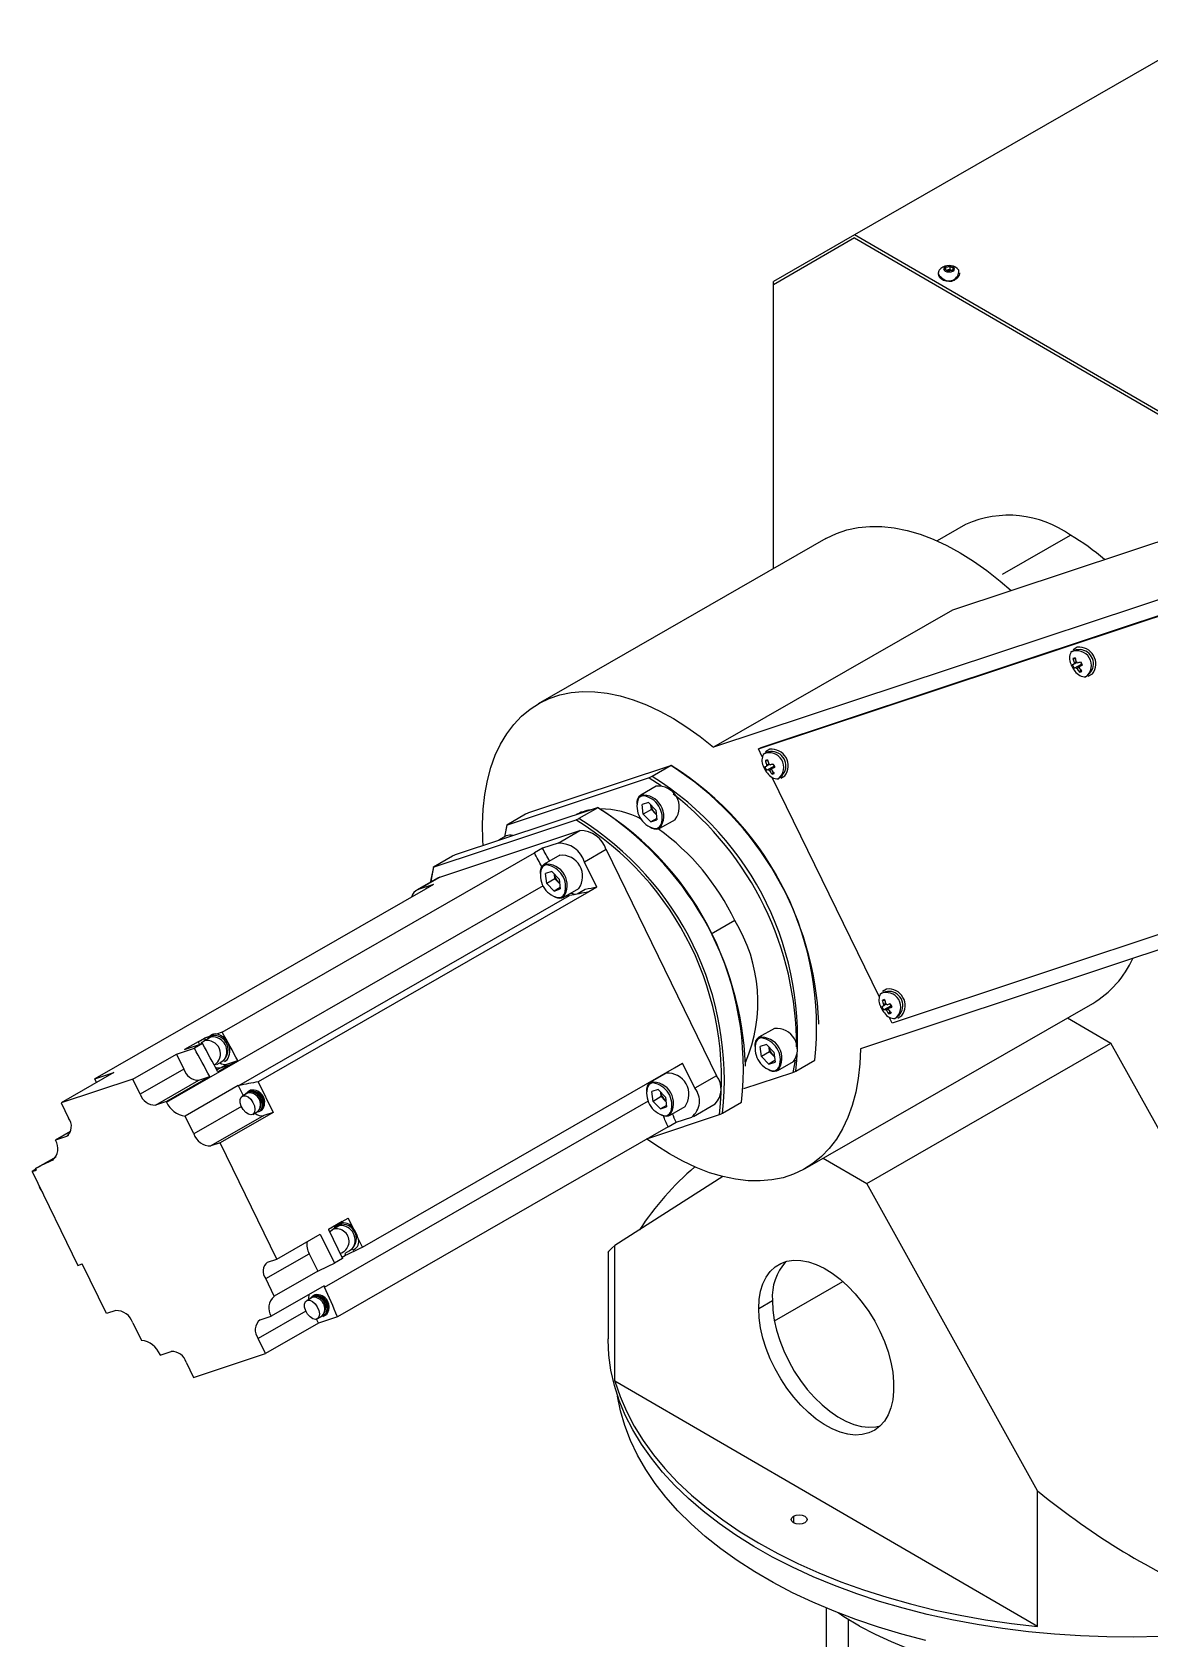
# Model space of a CAD drawing. Header units: millimetres. Extents: x -551930 to 36223, y -1733730 to 8014.
# Drawn here: x -551706.89 to -551674.04, y -1733656.96 to -1733609.75 of the extents above; entities that cross this region are included whole.
import ezdxf

# ---------------------------------------------------------------- set-up
doc = ezdxf.new("R2010")
doc.units = ezdxf.units.MM
doc.layers.get('0').update_dxf_attribs({"lineweight": 35})

msp = doc.modelspace()

# ---------------------------------------------------------------- linework, layer by layer
at = {"color": 7, "linetype": 'Continuous', "lineweight": 25}
for p, q in [((-551672.352, -1733609.751), (-551682.72, -1733615.705)), ((-551682.72, -1733615.705), (-551685.1, -1733617.08)), ((-551670.024, -1733623.072), (-551682.72, -1733615.705)), ((-551682.72, -1733615.797), (-551685.1, -1733617.172)), ((-551682.72, -1733615.797), (-551670.024, -1733623.164)), ((-551680.066, -1733616.725), (-551680.032, -1733616.653)), ((-551680.032, -1733616.653), (-551679.906, -1733616.634)), ((-551680.032, -1733616.745), (-551680.032, -1733616.653)), ((-551679.906, -1733616.634), (-551679.815, -1733616.687)), ((-551679.906, -1733616.729), (-551679.906, -1733616.634)), ((-551679.815, -1733616.687), (-551679.849, -1733616.759)), ((-551685.1, -1733617.172), (-551685.1, -1733617.08)), ((-551685.1, -1733625.517), (-551685.1, -1733617.172)), ((-551680.261, -1733616.823), (-551680.261, -1733616.858)), ((-551679.974, -1733616.778), (-551680.066, -1733616.725)), ((-551680.027, -1733616.748), (-551679.969, -1733616.739)), ((-551679.849, -1733616.759), (-551679.974, -1733616.778)), ((-551679.969, -1733616.739), (-551679.906, -1733616.729)), ((-551679.906, -1733616.729), (-551679.861, -1733616.756)), ((-551679.854, -1733616.76), (-551679.861, -1733616.756)), ((-551679.861, -1733616.756), (-551679.854, -1733616.76)), ((-551679.62, -1733616.858), (-551679.62, -1733616.823)), ((-551661.851, -1733620.766), (-551679.844, -1733626.734)), ((-551665.254, -1733623.599), (-551686.862, -1733630.765)), ((-551679.454, -1733624.22), (-551680.291, -1733624.7)), ((-551683.564, -1733624.634), (-551692.017, -1733629.49)), ((-551685.545, -1733630.815), (-551666.845, -1733624.613)), ((-551685.465, -1733630.769), (-551666.765, -1733624.567)), ((-551678.366, -1733625.678), (-551676.372, -1733624.533)), ((-551679.844, -1733626.734), (-551686.862, -1733630.765)), ((-551676.174, -1733627.827), (-551676.297, -1733627.898)), ((-551676.3, -1733628.155), (-551676.23, -1733628.158)), ((-551676.269, -1733628.437), (-551676.046, -1733628.324)), ((-551676.105, -1733628.555), (-551676.071, -1733628.496)), ((-551676.08, -1733628.255), (-551676.046, -1733628.324)), ((-551676.039, -1733628.322), (-551676.046, -1733628.324)), ((-551675.849, -1733628.678), (-551675.725, -1733628.608)), ((-551685.545, -1733630.815), (-551685.465, -1733630.769)), ((-551685.432, -1733631.046), (-551685.545, -1733630.815)), ((-551685.212, -1733630.825), (-551685.335, -1733630.895)), ((-551692.294, -1733632.683), (-551688.119, -1733631.298)), ((-551688.109, -1733631.305), (-551688.667, -1733631.625)), ((-551688.106, -1733631.306), (-551688.116, -1733631.3)), ((-551685.338, -1733631.153), (-551685.269, -1733631.155)), ((-551685.307, -1733631.434), (-551685.085, -1733631.322)), ((-551685.119, -1733631.252), (-551685.085, -1733631.322)), ((-551685.077, -1733631.319), (-551685.085, -1733631.322)), ((-551688.757, -1733631.665), (-551692.932, -1733633.049)), ((-551688.757, -1733631.665), (-551688.403, -1733631.885)), ((-551685.143, -1733631.552), (-551685.11, -1733631.493)), ((-551681.995, -1733638.092), (-551685.137, -1733631.651)), ((-551684.887, -1733631.676), (-551684.764, -1733631.605)), ((-551688.545, -1733631.908), (-551689, -1733632.169)), ((-551694.447, -1733633.92), (-551690.272, -1733632.535)), ((-551692.942, -1733633.043), (-551692.384, -1733632.722)), ((-551690.262, -1733632.541), (-551690.82, -1733632.862)), ((-551690.259, -1733632.543), (-551690.27, -1733632.537)), ((-551688.777, -1733632.384), (-551688.96, -1733632.445)), ((-551688.927, -1733632.731), (-551688.96, -1733632.445)), ((-551688.687, -1733632.594), (-551688.927, -1733632.731)), ((-551688.71, -1733632.957), (-551688.927, -1733632.731)), ((-551688.561, -1733632.61), (-551688.777, -1733632.384)), ((-551688.687, -1733632.594), (-551688.703, -1733632.462)), ((-551688.579, -1733632.707), (-551688.687, -1733632.594)), ((-551688.545, -1733632.742), (-551688.579, -1733632.707)), ((-551688.561, -1733632.61), (-551688.527, -1733632.896)), ((-551661.072, -1733632.502), (-551682.541, -1733639.622)), ((-551662.917, -1733632.665), (-551681.617, -1733638.867)), ((-551690.91, -1733632.902), (-551695.085, -1733634.286)), ((-551694.907, -1733634.578), (-551690.793, -1733633.214)), ((-551692.942, -1733633.043), (-551693.008, -1733633.401)), ((-551693, -1733633.397), (-551692.932, -1733633.049)), ((-551691.431, -1733633.58), (-551690.793, -1733633.214)), ((-551688.532, -1733632.854), (-551688.71, -1733632.957)), ((-551688.71, -1733632.957), (-551688.527, -1733632.896)), ((-551688.44, -1733633.145), (-551688.474, -1733633.16)), ((-551688.44, -1733633.145), (-551687.985, -1733632.883)), ((-551692.953, -1733633.37), (-551693.178, -1733633.499)), ((-551691.431, -1733633.58), (-551691.889, -1733633.732)), ((-551701.299, -1733639.137), (-551692.128, -1733633.869)), ((-551695.095, -1733634.28), (-551694.537, -1733633.959)), ((-551691.889, -1733633.732), (-551692.128, -1733633.869)), ((-551692.128, -1733633.869), (-551692.128, -1733633.869)), ((-551691.384, -1733633.94), (-551691.838, -1733634.201)), ((-551690.013, -1733633.773), (-551690.651, -1733634.14)), ((-551690.291, -1733634.879), (-551690.651, -1733634.14)), ((-551690.013, -1733633.773), (-551686.773, -1733640.416)), ((-551694.956, -1733634.6), (-551695.594, -1733634.966)), ((-551695.545, -1733634.944), (-551694.907, -1733634.578)), ((-551694.907, -1733634.578), (-551694.956, -1733634.6)), ((-551691.615, -1733634.416), (-551691.798, -1733634.477)), ((-551691.765, -1733634.763), (-551691.798, -1733634.477)), ((-551691.526, -1733634.626), (-551691.765, -1733634.763)), ((-551691.399, -1733634.642), (-551691.615, -1733634.416)), ((-551691.526, -1733634.626), (-551691.541, -1733634.494)), ((-551691.417, -1733634.739), (-551691.526, -1733634.626)), ((-551695.328, -1733634.93), (-551705.041, -1733640.509)), ((-551690.531, -1733635.016), (-551700.244, -1733640.595)), ((-551695.088, -1733634.793), (-551695.545, -1733634.944)), ((-551695.328, -1733634.93), (-551695.327, -1733634.93)), ((-551695.088, -1733634.793), (-551695.327, -1733634.93)), ((-551691.549, -1733634.989), (-551691.765, -1733634.763)), ((-551691.37, -1733634.887), (-551691.549, -1733634.989)), ((-551691.549, -1733634.989), (-551691.366, -1733634.928)), ((-551691.384, -1733634.774), (-551691.417, -1733634.739)), ((-551691.399, -1733634.642), (-551691.366, -1733634.928)), ((-551691.278, -1733635.177), (-551690.823, -1733634.916)), ((-551690.632, -1733634.943), (-551690.868, -1733635.079)), ((-551690.531, -1733635.016), (-551690.53, -1733635.016)), ((-551690.291, -1733634.879), (-551690.53, -1733635.016)), ((-551700.81, -1733640.705), (-551691.097, -1733635.125)), ((-551691.278, -1733635.177), (-551691.312, -1733635.192)), ((-551681.775, -1733637.87), (-551681.898, -1733637.941)), ((-551684.173, -1733643.147), (-551675.719, -1733638.292)), ((-551681.901, -1733638.198), (-551681.832, -1733638.201)), ((-551681.87, -1733638.48), (-551681.648, -1733638.367)), ((-551681.682, -1733638.298), (-551681.648, -1733638.367)), ((-551681.64, -1733638.365), (-551681.648, -1733638.367)), ((-551683.771, -1733638.899), (-551683.771, -1733638.853)), ((-551681.707, -1733638.598), (-551681.673, -1733638.539)), ((-551681.617, -1733638.867), (-551681.7, -1733638.697)), ((-551681.45, -1733638.721), (-551681.327, -1733638.651)), ((-551676.462, -1733638.719), (-551675.182, -1733639.462)), ((-551702.01, -1733639.417), (-551701.827, -1733639.312)), ((-551701.646, -1733639.283), (-551701.853, -1733639.402)), ((-551701.829, -1733639.392), (-551701.622, -1733639.272)), ((-551701.674, -1733639.261), (-551701.827, -1733639.312)), ((-551701.827, -1733639.312), (-551701.798, -1733639.371)), ((-551701.583, -1733639.208), (-551701.663, -1733639.254)), ((-551701.622, -1733639.272), (-551701.646, -1733639.283)), ((-551701.636, -1733639.242), (-551701.557, -1733639.196)), ((-551701.299, -1733639.137), (-551701.466, -1733639.192)), ((-551685.074, -1733639.025), (-551685.528, -1733639.286)), ((-551703.924, -1733640.517), (-551702.648, -1733639.784)), ((-551702.648, -1733639.784), (-551702.121, -1733639.609)), ((-551702.648, -1733639.784), (-551702.432, -1733640.227)), ((-551702.01, -1733639.417), (-551702.409, -1733639.646)), ((-551702.409, -1733639.646), (-551701.881, -1733639.471)), ((-551701.881, -1733639.471), (-551702.121, -1733639.609)), ((-551702.01, -1733639.417), (-551702.01, -1733639.417)), ((-551702.01, -1733639.417), (-551701.97, -1733639.501)), ((-551685.305, -1733639.501), (-551685.488, -1733639.562)), ((-551685.455, -1733639.848), (-551685.488, -1733639.562)), ((-551685.216, -1733639.711), (-551685.455, -1733639.848)), ((-551685.089, -1733639.727), (-551685.305, -1733639.501)), ((-551685.216, -1733639.711), (-551685.231, -1733639.579)), ((-551685.108, -1733639.824), (-551685.216, -1733639.711)), ((-551685.074, -1733639.859), (-551685.108, -1733639.824)), ((-551685.089, -1733639.727), (-551685.056, -1733640.013)), ((-551682.359, -1733643.584), (-551675.182, -1733639.462)), ((-551667.644, -1733653.022), (-551675.182, -1733639.462)), ((-551702.432, -1733640.227), (-551703.708, -1733640.959)), ((-551701.461, -1733640.085), (-551701.254, -1733639.966)), ((-551701.029, -1733640.074), (-551701.428, -1733640.303)), ((-551701.349, -1733640.18), (-551701.029, -1733640.074)), ((-551701.237, -1733639.995), (-551701.157, -1733639.95)), ((-551701.163, -1733640.079), (-551700.844, -1733639.973)), ((-551701.027, -1733640.078), (-551701.029, -1733640.074)), ((-551701.027, -1733640.078), (-551700.844, -1733639.973)), ((-551697.182, -1733645.45), (-551688.01, -1733640.182)), ((-551688.011, -1733640.181), (-551687.771, -1733640.044)), ((-551688.011, -1733640.181), (-551688.01, -1733640.182)), ((-551687.411, -1733640.783), (-551687.771, -1733640.044)), ((-551685.924, -1733640.136), (-551685.924, -1733640.09)), ((-551685.239, -1733640.074), (-551685.455, -1733639.848)), ((-551685.061, -1733639.972), (-551685.239, -1733640.074)), ((-551685.239, -1733640.074), (-551685.056, -1733640.013)), ((-551684.968, -1733640.262), (-551685.003, -1733640.277)), ((-551684.968, -1733640.262), (-551684.513, -1733640.001)), ((-551684.464, -1733639.96), (-551684.535, -1733640.321)), ((-551684.445, -1733640.281), (-551683.886, -1733639.961)), ((-551704.482, -1733640.324), (-551706.037, -1733641.217)), ((-551703.924, -1733640.517), (-551706.037, -1733641.217)), ((-551705.041, -1733640.509), (-551704.482, -1733640.324)), ((-551704.995, -1733640.618), (-551705.041, -1733640.509)), ((-551703.708, -1733640.959), (-551703.924, -1733640.517)), ((-551703.263, -1733641.279), (-551701.987, -1733640.546)), ((-551701.667, -1733640.441), (-551702.943, -1733641.173)), ((-551700.833, -1733640.708), (-551702.389, -1733641.601)), ((-551701.987, -1733640.546), (-551701.667, -1733640.441)), ((-551700.833, -1733640.708), (-551700.69, -1733641.002)), ((-551700.244, -1733640.595), (-551699.804, -1733641.497)), ((-551688.259, -1733640.345), (-551688.714, -1733640.607)), ((-551688.627, -1733640.557), (-551688.614, -1733640.529)), ((-551686.773, -1733640.416), (-551687.411, -1733640.783)), ((-551685.968, -1733640.796), (-551684.535, -1733640.321)), ((-551706.037, -1733641.217), (-551705.821, -1733641.66)), ((-551702.943, -1733641.173), (-551703.263, -1733641.279)), ((-551702.943, -1733641.173), (-551702.935, -1733641.189)), ((-551700.551, -1733640.923), (-551700.711, -1733641.014)), ((-551700.532, -1733640.914), (-551700.692, -1733641.006)), ((-551700.507, -1733640.871), (-551700.563, -1733640.903)), ((-551700.532, -1733640.914), (-551700.551, -1733640.923)), ((-551700.486, -1733640.862), (-551700.542, -1733640.894)), ((-551700.47, -1733640.843), (-551700.51, -1733640.866)), ((-551700.486, -1733640.862), (-551700.507, -1733640.871)), ((-551688.491, -1733640.822), (-551688.674, -1733640.883)), ((-551688.64, -1733641.169), (-551688.674, -1733640.883)), ((-551688.401, -1733641.031), (-551688.64, -1733641.169)), ((-551688.424, -1733641.394), (-551688.64, -1733641.169)), ((-551688.274, -1733641.047), (-551688.491, -1733640.822)), ((-551688.401, -1733641.031), (-551688.416, -1733640.899)), ((-551688.293, -1733641.144), (-551688.401, -1733641.031)), ((-551688.259, -1733641.179), (-551688.293, -1733641.144)), ((-551688.274, -1733641.047), (-551688.241, -1733641.334)), ((-551687.455, -1733641.611), (-551686.817, -1733641.244)), ((-551686.598, -1733641.518), (-551686.04, -1733641.197)), ((-551702.135, -1733642.121), (-551702.389, -1733641.601)), ((-551700.078, -1733641.588), (-551701.633, -1733642.481)), ((-551699.804, -1733641.497), (-551701.359, -1733642.39)), ((-551700.403, -1733641.551), (-551700.243, -1733641.459)), ((-551700.232, -1733641.479), (-551700.176, -1733641.447)), ((-551700.194, -1733641.461), (-551700.207, -1733641.464)), ((-551700.173, -1733641.452), (-551700.134, -1733641.429)), ((-551699.804, -1733641.497), (-551700.078, -1733641.588)), ((-551688.768, -1733642.247), (-551686.688, -1733641.558)), ((-551688.246, -1733641.292), (-551688.424, -1733641.394)), ((-551688.424, -1733641.394), (-551688.241, -1733641.334)), ((-551688.153, -1733641.582), (-551688.188, -1733641.598)), ((-551688.153, -1733641.582), (-551687.699, -1733641.321)), ((-551687.961, -1733641.784), (-551687.504, -1733641.632)), ((-551705.756, -1733642.056), (-551706.203, -1733642.313)), ((-551688.2, -1733641.921), (-551697.914, -1733647.5)), ((-551688.2, -1733641.921), (-551687.961, -1733641.784)), ((-551705.881, -1733642.206), (-551706.203, -1733642.313)), ((-551701.359, -1733642.39), (-551701.633, -1733642.481)), ((-551699.695, -1733645.802), (-551701.359, -1733642.39)), ((-551706.786, -1733643.142), (-551706.182, -1733642.795)), ((-551683.64, -1733642.841), (-551682.359, -1733643.584)), ((-551706.775, -1733643.165), (-551706.888, -1733643.23)), ((-551706.888, -1733643.23), (-551706.763, -1733643.189)), ((-551706.888, -1733643.23), (-551705.543, -1733645.988)), ((-551706.763, -1733643.189), (-551706.786, -1733643.142)), ((-551686.587, -1733643.382), (-551689.759, -1733645.408)), ((-551677.34, -1733652.614), (-551682.359, -1733643.584)), ((-551706.669, -1733643.678), (-551706.685, -1733643.69)), ((-551706.666, -1733643.684), (-551706.685, -1733643.69)), ((-551706.685, -1733643.69), (-551706.585, -1733643.85)), ((-551697.781, -1733644.703), (-551698.18, -1733644.932)), ((-551698.18, -1733644.932), (-551697.764, -1733645.784)), ((-551698.171, -1733644.95), (-551698.165, -1733644.924)), ((-551697.875, -1733644.83), (-551698.082, -1733644.949)), ((-551698.058, -1733644.938), (-551697.851, -1733644.819)), ((-551697.812, -1733644.755), (-551697.892, -1733644.801)), ((-551697.851, -1733644.819), (-551697.875, -1733644.83)), ((-551697.865, -1733644.789), (-551697.786, -1733644.743)), ((-551697.786, -1733644.743), (-551697.812, -1733644.755)), ((-551697.781, -1733644.703), (-551697.597, -1733644.598)), ((-551697.781, -1733644.703), (-551697.781, -1733644.703)), ((-551697.438, -1733644.924), (-551697.597, -1733644.598)), ((-551699.695, -1733645.802), (-551698.419, -1733645.07)), ((-551698.419, -1733645.07), (-551698.003, -1733645.922)), ((-551697.466, -1733645.542), (-551697.386, -1733645.496)), ((-551697.182, -1733645.45), (-551697.313, -1733645.18)), ((-551689.759, -1733649.395), (-551689.759, -1733645.408)), ((-551705.543, -1733645.988), (-551705.418, -1733645.946)), ((-551704.706, -1733647.406), (-551705.418, -1733645.946)), ((-551700.022, -1733646.379), (-551698.746, -1733645.646)), ((-551699.969, -1733645.893), (-551699.695, -1733645.802)), ((-551698.746, -1733645.646), (-551698.495, -1733646.161)), ((-551697.764, -1733645.784), (-551698.003, -1733645.922)), ((-551697.78, -1733645.751), (-551697.675, -1733645.691)), ((-551697.701, -1733645.638), (-551697.675, -1733645.691)), ((-551697.69, -1733645.632), (-551697.483, -1733645.513)), ((-551689.964, -1733645.612), (-551689.964, -1733648.144)), ((-551699.771, -1733646.894), (-551700.022, -1733646.379)), ((-551698.495, -1733646.161), (-551699.771, -1733646.894)), ((-551698.307, -1733646.59), (-551699.862, -1733647.483)), ((-551699.78, -1733646.899), (-551699.771, -1733646.894)), ((-551698.615, -1733646.881), (-551698.671, -1733646.913)), ((-551698.595, -1733646.872), (-551698.651, -1733646.904)), ((-551698.578, -1733646.853), (-551698.618, -1733646.876)), ((-551698.595, -1733646.872), (-551698.615, -1733646.881)), ((-551685.074, -1733647.621), (-551683.06, -1733646.464)), ((-551704.432, -1733647.315), (-551704.706, -1733647.406)), ((-551698.66, -1733646.933), (-551698.819, -1733647.024)), ((-551698.641, -1733646.924), (-551698.8, -1733647.016)), ((-551698.641, -1733646.924), (-551698.66, -1733646.933)), ((-551685.533, -1733647.254), (-551685.134, -1733647.025)), ((-551703.93, -1733647.675), (-551703.677, -1733648.195)), ((-551700.184, -1733647.59), (-551699.862, -1733647.483)), ((-551698.473, -1733647.686), (-551700.028, -1733648.579)), ((-551698.473, -1733647.686), (-551698.53, -1733647.569)), ((-551698.511, -1733647.561), (-551698.352, -1733647.469)), ((-551697.914, -1733647.5), (-551698.473, -1733647.686)), ((-551698.341, -1733647.489), (-551698.285, -1733647.457)), ((-551698.303, -1733647.471), (-551698.315, -1733647.474)), ((-551698.282, -1733647.462), (-551698.242, -1733647.439)), ((-551700.028, -1733648.579), (-551700.244, -1733648.136)), ((-551703.122, -1733648.623), (-551703.13, -1733648.607)), ((-551703.122, -1733648.623), (-551702.803, -1733648.517)), ((-551702.141, -1733649.28), (-551700.028, -1733648.579)), ((-551702.357, -1733648.837), (-551702.141, -1733649.28)), ((-551677.34, -1733656.602), (-551689.759, -1733649.395)), ((-551677.34, -1733656.602), (-551677.34, -1733652.614)), ((-551683.552, -1733656.058), (-551683.552, -1733666.791)), ((-551682.902, -1733656.395), (-551682.902, -1733670.832))]:
    msp.add_line(p, q, dxfattribs=at)
at = {"color": 8, "linetype": 'Continuous', "lineweight": 25}
for p, q in [((-551688.601, -1733633.152), (-551688.513, -1733633.144)), ((-551702.935, -1733641.189), (-551691.86, -1733634.828)), ((-551691.439, -1733635.184), (-551691.351, -1733635.176)), ((-551686.24, -1733635.858), (-551686.936, -1733636.258)), ((-551701.46, -1733640.244), (-551701.349, -1733640.18)), ((-551701.328, -1733640.173), (-551701.163, -1733640.079)), ((-551685.129, -1733640.269), (-551685.041, -1733640.261)), ((-551698.292, -1733646.625), (-551688.772, -1733641.157)), ((-551700.738, -1733641.319), (-551702.135, -1733642.121)), ((-551688.314, -1733641.59), (-551688.227, -1733641.581)), ((-551705.822, -1733642.172), (-551705.881, -1733642.206)), ((-551706.286, -1733642.898), (-551706.256, -1733642.881)), ((-551698.845, -1733647.333), (-551700.244, -1733648.136)), ((-551684.511, -1733653.361), (-551684.511, -1733653.552))]:
    msp.add_line(p, q, dxfattribs=at)
at = {"color": 7, "linetype": 'Continuous', "lineweight": 25, "flags": 128}
for points in [[(-551680.054, -1733616.771), (-551680.002, -1733616.791), (-551679.941, -1733616.799), (-551679.879, -1733616.792), (-551679.827, -1733616.772), (-551679.792, -1733616.742), (-551679.78, -1733616.706), (-551679.792, -1733616.671), (-551679.827, -1733616.641), (-551679.879, -1733616.621), (-551679.94, -1733616.613), (-551680.001, -1733616.62), (-551680.054, -1733616.64), (-551680.088, -1733616.67), (-551680.101, -1733616.706), (-551680.089, -1733616.741), (-551680.054, -1733616.771)], [(-551680.229, -1733616.742), (-551680.244, -1733616.763), (-551680.261, -1733616.831), (-551680.234, -1733616.897), (-551680.168, -1733616.953)], [(-551683.564, -1733624.634), (-551683.541, -1733624.622), (-551683.25, -1733624.481), (-551682.941, -1733624.376), (-551682.614, -1733624.307), (-551682.273, -1733624.274), (-551681.918, -1733624.277), (-551681.552, -1733624.317), (-551681.176, -1733624.393), (-551680.793, -1733624.505), (-551680.403, -1733624.652), (-551680.01, -1733624.833), (-551679.615, -1733625.049), (-551679.22, -1733625.296), (-551678.827, -1733625.575), (-551678.438, -1733625.884), (-551678.12, -1733626.162)], [(-551693.63, -1733633.649), (-551693.639, -1733633.491), (-551693.649, -1733633.027), (-551693.631, -1733632.579), (-551693.584, -1733632.151), (-551693.51, -1733631.743), (-551693.408, -1733631.359), (-551693.279, -1733631.001), (-551693.123, -1733630.669), (-551692.942, -1733630.366), (-551692.736, -1733630.093), (-551692.507, -1733629.852), (-551692.255, -1733629.644), (-551691.982, -1733629.47), (-551691.689, -1733629.331), (-551691.378, -1733629.227), (-551691.05, -1733629.159), (-551690.708, -1733629.128), (-551690.352, -1733629.134), (-551689.984, -1733629.176), (-551689.607, -1733629.254), (-551689.222, -1733629.368), (-551688.831, -1733629.518), (-551688.437, -1733629.702), (-551688.041, -1733629.92), (-551687.645, -1733630.171), (-551687.251, -1733630.453), (-551686.862, -1733630.765)], [(-551688.579, -1733632.707), (-551688.554, -1733632.731), (-551688.546, -1733632.738)], [(-551695.095, -1733634.28), (-551695.163, -1733634.646), (-551695.173, -1733634.724)], [(-551695.166, -1733634.72), (-551695.156, -1733634.65), (-551695.085, -1733634.286)], [(-551691.417, -1733634.739), (-551691.392, -1733634.763), (-551691.384, -1733634.77)], [(-551690.929, -1733635.091), (-551691.033, -1733635.06), (-551691.057, -1733635.05)], [(-551691.097, -1733635.125), (-551691.165, -1733635.13), (-551691.191, -1733635.127)], [(-551701.729, -1733639.331), (-551701.7, -1733639.285), (-551701.636, -1733639.242)], [(-551701.918, -1733639.484), (-551701.89, -1733639.434), (-551701.829, -1733639.392)], [(-551682.541, -1733639.622), (-551682.56, -1733640.069), (-551682.608, -1733640.497), (-551682.683, -1733640.904), (-551682.786, -1733641.287), (-551682.916, -1733641.645), (-551683.072, -1733641.976), (-551683.253, -1733642.279), (-551683.46, -1733642.551), (-551683.69, -1733642.791), (-551683.942, -1733642.998), (-551684.216, -1733643.171), (-551684.509, -1733643.31), (-551684.82, -1733643.412), (-551685.149, -1733643.479), (-551685.492, -1733643.509), (-551685.848, -1733643.503), (-551686.216, -1733643.46), (-551686.593, -1733643.381), (-551686.979, -1733643.266), (-551687.369, -1733643.115), (-551687.764, -1733642.93), (-551688.16, -1733642.711), (-551688.556, -1733642.46), (-551688.828, -1733642.267)], [(-551685.108, -1733639.824), (-551685.083, -1733639.848), (-551685.074, -1733639.855)], [(-551688.492, -1733640.48), (-551688.491, -1733640.466), (-551688.49, -1733640.458)], [(-551700.692, -1733641.006), (-551700.621, -1733641.004), (-551700.541, -1733641.04), (-551700.464, -1733641.108), (-551700.399, -1733641.201), (-551700.355, -1733641.304), (-551700.339, -1733641.404), (-551700.352, -1733641.488), (-551700.393, -1733641.544), (-551700.456, -1733641.565), (-551700.532, -1733641.548), (-551700.612, -1733641.495), (-551700.685, -1733641.413), (-551700.74, -1733641.314), (-551700.77, -1733641.21), (-551700.772, -1733641.116), (-551700.745, -1733641.045), (-551700.692, -1733641.006)], [(-551700.611, -1733640.957), (-551700.596, -1733640.933), (-551700.542, -1733640.894)], [(-551688.293, -1733641.144), (-551688.268, -1733641.168), (-551688.26, -1733641.175)], [(-551698.14, -1733645.013), (-551698.12, -1733644.981), (-551698.058, -1733644.938)], [(-551697.995, -1733644.899), (-551697.993, -1733644.866), (-551697.985, -1733644.82)], [(-551697.958, -1733644.878), (-551697.929, -1733644.832), (-551697.865, -1733644.789)], [(-551685.533, -1733647.254), (-551685.519, -1733646.991), (-551685.478, -1733646.747), (-551685.409, -1733646.527), (-551685.314, -1733646.333), (-551685.195, -1733646.168), (-551685.052, -1733646.034), (-551684.888, -1733645.934), (-551684.706, -1733645.869), (-551684.507, -1733645.839), (-551684.295, -1733645.845), (-551684.072, -1733645.887), (-551683.842, -1733645.964), (-551683.608, -1733646.076), (-551683.373, -1733646.22), (-551683.141, -1733646.395), (-551682.914, -1733646.599), (-551682.696, -1733646.827), (-551682.49, -1733647.078), (-551682.3, -1733647.347), (-551682.126, -1733647.632), (-551681.973, -1733647.927), (-551681.841, -1733648.229), (-551681.734, -1733648.533), (-551681.652, -1733648.836), (-551681.597, -1733649.132), (-551681.569, -1733649.418), (-551681.569, -1733649.69), (-551681.597, -1733649.945), (-551681.652, -1733650.177), (-551681.734, -1733650.385), (-551681.841, -1733650.564), (-551681.973, -1733650.714), (-551682.126, -1733650.831), (-551682.3, -1733650.914), (-551682.49, -1733650.962), (-551682.696, -1733650.974), (-551682.914, -1733650.95), (-551683.141, -1733650.89), (-551683.373, -1733650.795), (-551683.608, -1733650.667), (-551683.842, -1733650.507), (-551684.072, -1733650.317), (-551684.295, -1733650.101), (-551684.507, -1733649.861), (-551684.706, -1733649.6), (-551684.888, -1733649.323), (-551685.052, -1733649.033), (-551685.195, -1733648.734), (-551685.314, -1733648.43), (-551685.409, -1733648.126), (-551685.478, -1733647.826), (-551685.519, -1733647.534), (-551685.533, -1733647.254)], [(-551698.72, -1733646.967), (-551698.705, -1733646.943), (-551698.651, -1733646.904)], [(-551698.8, -1733647.016), (-551698.729, -1733647.014), (-551698.65, -1733647.05), (-551698.572, -1733647.118), (-551698.507, -1733647.21), (-551698.464, -1733647.314), (-551698.447, -1733647.414), (-551698.46, -1733647.498), (-551698.501, -1733647.554), (-551698.564, -1733647.575), (-551698.641, -1733647.558), (-551698.721, -1733647.505), (-551698.793, -1733647.423), (-551698.849, -1733647.324), (-551698.879, -1733647.22), (-551698.881, -1733647.126), (-551698.853, -1733647.055), (-551698.8, -1733647.016)], [(-551685.134, -1733647.025), (-551685.12, -1733647.305), (-551685.079, -1733647.597), (-551685.01, -1733647.897), (-551684.915, -1733648.201), (-551684.796, -1733648.505), (-551684.653, -1733648.804), (-551684.49, -1733649.094), (-551684.307, -1733649.371), (-551684.108, -1733649.632), (-551683.896, -1733649.872), (-551683.674, -1733650.088), (-551683.444, -1733650.278), (-551683.209, -1733650.438), (-551682.975, -1733650.566), (-551682.742, -1733650.661), (-551682.515, -1733650.721), (-551682.298, -1733650.745), (-551682.092, -1733650.733), (-551681.963, -1733650.705)], [(-551673.749, -1733656.891), (-551674.524, -1733656.91), (-551675.3, -1733656.906), (-551676.074, -1733656.879), (-551676.845, -1733656.829), (-551677.611, -1733656.757), (-551678.369, -1733656.662), (-551679.118, -1733656.545), (-551679.855, -1733656.406), (-551680.58, -1733656.246), (-551681.289, -1733656.064), (-551681.981, -1733655.862), (-551682.654, -1733655.64), (-551683.307, -1733655.398), (-551683.937, -1733655.137), (-551684.544, -1733654.858), (-551685.125, -1733654.561), (-551685.679, -1733654.247), (-551686.205, -1733653.918), (-551686.701, -1733653.574), (-551687.165, -1733653.215), (-551687.598, -1733652.843), (-551687.997, -1733652.459), (-551688.361, -1733652.064), (-551688.69, -1733651.659), (-551688.983, -1733651.244), (-551689.239, -1733650.821), (-551689.457, -1733650.391), (-551689.636, -1733649.956), (-551689.777, -1733649.515), (-551689.879, -1733649.071), (-551689.941, -1733648.625), (-551689.964, -1733648.177), (-551689.964, -1733648.144)], [(-551689.759, -1733649.395), (-551689.611, -1733649.839), (-551689.424, -1733650.278), (-551689.198, -1733650.71), (-551688.933, -1733651.135), (-551688.631, -1733651.552), (-551688.292, -1733651.959), (-551687.917, -1733652.356), (-551687.508, -1733652.741), (-551687.064, -1733653.113), (-551686.588, -1733653.471), (-551686.081, -1733653.815), (-551685.543, -1733654.144), (-551684.977, -1733654.456), (-551684.384, -1733654.75), (-551683.765, -1733655.027), (-551683.123, -1733655.285), (-551682.458, -1733655.523), (-551681.773, -1733655.742), (-551681.07, -1733655.939), (-551680.349, -1733656.116), (-551679.614, -1733656.271), (-551678.866, -1733656.404), (-551678.107, -1733656.514), (-551677.34, -1733656.602)], [(-551680.627, -1733657.012), (-551681.328, -1733656.828), (-551682.012, -1733656.623), (-551682.676, -1733656.398), (-551683.32, -1733656.153), (-551683.941, -1733655.89), (-551684.538, -1733655.609), (-551685.108, -1733655.31), (-551685.652, -1733654.995), (-551686.167, -1733654.664), (-551686.651, -1733654.318), (-551687.104, -1733653.958), (-551687.524, -1733653.585), (-551687.91, -1733653.2), (-551688.262, -1733652.804), (-551688.578, -1733652.399), (-551688.857, -1733651.984), (-551689.099, -1733651.562), (-551689.303, -1733651.133), (-551689.468, -1733650.698), (-551689.595, -1733650.26), (-551689.68, -1733649.833)], [(-551684.511, -1733653.361), (-551684.435, -1733653.332), (-551684.346, -1733653.322), (-551684.257, -1733653.333), (-551684.182, -1733653.362), (-551684.132, -1733653.405), (-551684.114, -1733653.457), (-551684.132, -1733653.508), (-551684.183, -1733653.552), (-551684.259, -1733653.581), (-551684.348, -1733653.591), (-551684.436, -1733653.58), (-551684.512, -1733653.551), (-551684.562, -1733653.508), (-551684.579, -1733653.456), (-551684.562, -1733653.405), (-551684.511, -1733653.361)], [(-551682.573, -1733656.594), (-551683.029, -1733656.314), (-551683.196, -1733656.202)]]:
    msp.add_lwpolyline(points, dxfattribs=at)
at = {"color": 8, "linetype": 'Continuous', "lineweight": 25, "flags": 128}
for points in [[(-551688.513, -1733633.144), (-551688.44, -1733633.097), (-551688.397, -1733633.031)], [(-551691.351, -1733635.176), (-551691.278, -1733635.129), (-551691.235, -1733635.063)], [(-551685.041, -1733640.261), (-551684.968, -1733640.214), (-551684.926, -1733640.148)], [(-551688.227, -1733641.581), (-551688.153, -1733641.535), (-551688.111, -1733641.469)]]:
    msp.add_lwpolyline(points, dxfattribs=at)
at = {"color": 7, "linetype": 'Continuous', "lineweight": 25}
for centre, radius, start, end in [((-551679.94, -1733616.985), 0.377, 119.8715, 139.8812), ((-551679.94, -1733616.985), 0.377, 40.1188, 119.8715), ((-551680.111, -1733616.849), 0.151, 183.344, 247.7811), ((-551679.944, -1733616.766), 0.292, 219.9373, 4.6714), ((-551679.941, -1733616.726), 0.347, 229.1162, 337.6869), ((-551679.949, -1733616.886), 0.149, 97.973, 117.2141), ((-551679.94, -1733616.909), 0.172, 62.5382, 99.6999), ((-551678.184, -1733627.043), 3.096, 54.1803, 114.2167), ((-551679.847, -1733630.452), 6.864, 49.2836, 59.5859), ((-551676.007, -1733628.147), 0.394, 152.7746, 204.6181), ((-551676.112, -1733628.311), 0.416, 291.7376, 128.0054), ((-551676.118, -1733628.314), 0.49, 323.2396, 96.5034), ((-551675.678, -1733628.062), 0.731, 199.9665, 206.0027), ((-551675.678, -1733628.062), 0.731, 206.0027, 219.7765), ((-551676.399, -1733627.877), 0.463, 279.9498, 286.2335), ((-551675.644, -1733628.068), 0.725, 201.44, 210.5655), ((-551676.005, -1733628.936), 0.835, 106.0252, 110.6697), ((-551675.422, -1733627.977), 0.896, 191.4912, 199.7353), ((-551676.182, -1733628.31), 0.0886, 159.7053, 187.8417), ((-551676.349, -1733627.981), 0.463, 279.9498, 286.2335), ((-551675.358, -1733627.955), 0.896, 191.4912, 199.7353), ((-551676.128, -1733628.34), 0.125, 223.1783, 245.484), ((-551676.253, -1733628.372), 0.125, 43.1783, 65.484), ((-551675.476, -1733628.008), 0.833, 212.3235, 220.9774), ((-551677.262, -1733625.304), 3.178, 290.2483, 291.9834), ((-551676.199, -1733628.402), 0.0886, 339.7053, 7.8417), ((-551675.412, -1733627.987), 0.833, 212.3235, 220.9774), ((-551677.211, -1733625.408), 3.178, 290.2483, 291.9834), ((-551674.685, -1733627.639), 1.516, 203.8228, 208.1827), ((-551675.936, -1733628.329), 0.364, 213.3976, 272.7802), ((-551676.204, -1733628.147), 0.419, 283.7224, 292.9725), ((-551685.157, -1733631.312), 0.49, 323.2396, 96.5034), ((-551693.175, -1733639.237), 9.412, 2.338, 57.5093), ((-551692.868, -1733638.984), 9.035, 353.7944, 58.2111), ((-551685.046, -1733631.145), 0.394, 152.7746, 204.6181), ((-551685.15, -1733631.308), 0.416, 291.7379, 128.0052), ((-551684.717, -1733631.059), 0.731, 199.9665, 206.0027), ((-551685.438, -1733630.875), 0.463, 279.9498, 286.2335), ((-551684.683, -1733631.066), 0.725, 201.44, 210.5655), ((-551685.044, -1733631.933), 0.835, 106.0252, 110.6697), ((-551684.461, -1733630.974), 0.896, 191.4912, 199.7353), ((-551685.22, -1733631.307), 0.0886, 159.7053, 187.8417), ((-551684.396, -1733630.953), 0.896, 191.4912, 199.7353), ((-551685.291, -1733631.369), 0.125, 43.1783, 65.484), ((-551686.3, -1733628.301), 3.178, 290.2483, 291.9834), ((-551683.723, -1733630.636), 1.516, 203.8228, 208.1827), ((-551693.426, -1733639.305), 9.035, 353.7944, 58.2111), ((-551684.717, -1733631.059), 0.731, 206.0027, 219.7765), ((-551685.387, -1733630.978), 0.463, 279.9498, 286.2335), ((-551684.975, -1733631.327), 0.364, 213.3976, 272.7802), ((-551685.166, -1733631.337), 0.125, 223.1783, 245.484), ((-551684.515, -1733631.006), 0.833, 212.3235, 220.9774), ((-551685.237, -1733631.399), 0.0886, 339.7053, 7.8417), ((-551684.45, -1733630.985), 0.833, 212.3235, 220.9774), ((-551686.249, -1733628.405), 3.178, 290.2483, 291.9834), ((-551685.243, -1733631.145), 0.419, 283.7224, 292.9725), ((-551688.844, -1733632.396), 0.276, 124.4863, 188.7629), ((-551689.035, -1733632.843), 0.665, 343.5928, 80.2049), ((-551688.488, -1733632.524), 0.618, 324.4269, 95.3161), ((-551693.823, -1733639.558), 9.402, 359.9325, 52.073), ((-551690.201, -1733634.148), 1.57, 100.1525, 116.5424), ((-551695.328, -1733640.474), 9.412, 2.338, 57.5093), ((-551695.021, -1733640.221), 9.035, 353.7944, 58.2111), ((-551690.226, -1733635.291), 2.716, 62.4207, 89.5141), ((-551688.442, -1733632.499), 0.672, 161.9619, 256.3792), ((-551688.242, -1733632.383), 0.468, 189.7279, 223.7795), ((-551695.543, -1733640.519), 8.916, 353.3128, 58.6927), ((-551695.58, -1733640.541), 9.035, 353.7944, 58.2111), ((-551690.778, -1733634.015), 0.801, 17.5281, 91.1341), ((-551688.545, -1733632.844), 0.324, 235.0247, 282.6511), ((-551692.509, -1733638.805), 6.927, 25.1706, 54.5123), ((-551692.843, -1733633.595), 0.25, 69.9959, 115.973), ((-551691.416, -1733634.381), 0.801, 17.5281, 91.1341), ((-551770.711, -1733677.227), 89.751, 28.59559, 28.88731), ((-551770.474, -1733677.09), 89.753, 28.61126, 28.88731), ((-551691.326, -1733634.556), 0.618, 324.4269, 95.3161), ((-551691.682, -1733634.429), 0.276, 124.4864, 188.7642), ((-551691.28, -1733634.531), 0.672, 161.9619, 256.3792), ((-551691.873, -1733634.875), 0.665, 343.5928, 80.2049), ((-551691.08, -1733634.415), 0.468, 189.7279, 223.7795), ((-551695.431, -1733635.237), 0.314, 111.3713, 166.8484), ((-551687.169, -1733653.86), 19.142, 100.1137, 101.8397), ((-551686.916, -1733653.798), 19.218, 100.1156, 101.1491), ((-551691.383, -1733634.876), 0.324, 235.0236, 282.6509), ((-551690.083, -1733638.245), 4.524, 336.8229, 31.8411), ((-551677.242, -1733635.75), 2.963, 300.9214, 335.7183), ((-551681.713, -1733638.354), 0.416, 291.7379, 128.0051), ((-551681.72, -1733638.357), 0.49, 323.2396, 96.5034), ((-551681.609, -1733638.19), 0.394, 152.7746, 204.6181), ((-551681.28, -1733638.105), 0.731, 199.9665, 206.0027), ((-551682.001, -1733637.92), 0.463, 279.9498, 286.2335), ((-551681.246, -1733638.111), 0.725, 201.44, 210.5655), ((-551681.607, -1733638.979), 0.835, 106.0252, 110.6697), ((-551681.024, -1733638.02), 0.896, 191.4912, 199.7353), ((-551681.784, -1733638.353), 0.0886, 159.7053, 187.8417), ((-551680.96, -1733637.998), 0.896, 191.4912, 199.7353), ((-551681.854, -1733638.415), 0.125, 43.1783, 65.484), ((-551682.863, -1733635.347), 3.178, 290.2483, 291.9834), ((-551682.813, -1733635.451), 3.178, 290.2483, 291.9834), ((-551680.286, -1733637.682), 1.516, 203.8228, 208.1827), ((-551681.28, -1733638.105), 0.731, 206.0027, 219.7765), ((-551681.95, -1733638.024), 0.463, 279.9498, 286.2335), ((-551681.538, -1733638.372), 0.364, 213.3976, 272.7802), ((-551681.73, -1733638.383), 0.125, 223.1783, 245.484), ((-551681.078, -1733638.052), 0.833, 212.3235, 220.9774), ((-551681.8, -1733638.445), 0.0886, 339.7053, 7.8417), ((-551681.014, -1733638.03), 0.833, 212.3235, 220.9774), ((-551681.806, -1733638.19), 0.419, 283.7224, 292.9725), ((-551701.548, -1733639.651), 0.418, 299.8607, 102.189), ((-551701.597, -1733639.704), 0.432, 322.6388, 93.2443), ((-551701.512, -1733639.333), 0.143, 108.2965, 119.8443), ((-551701.503, -1733639.368), 0.179, 78.0824, 107.2512), ((-551701.577, -1733639.679), 0.5, 327.2711, 77.155), ((-551779.854, -1733682.479), 89.719, 28.27953, 28.88737), ((-551685.372, -1733639.514), 0.276, 124.4863, 188.7629), ((-551685.564, -1733639.96), 0.665, 343.5928, 80.2049), ((-551685.016, -1733639.641), 0.618, 324.4269, 95.3161), ((-551780.676, -1733682.951), 89.719, 28.28234, 28.88737), ((-551780.437, -1733682.813), 89.719, 28.28234, 28.88737), ((-551701.744, -1733639.773), 0.391, 302.1195, 102.6339), ((-551684.971, -1733639.616), 0.672, 161.9619, 256.3792), ((-551684.77, -1733639.5), 0.468, 189.7279, 223.7795), ((-551701.996, -1733640.089), 0.458, 197.5281, 271.1341), ((-551701.407, -1733639.966), 0.222, 244.7124, 285.2084), ((-551701.221, -1733639.826), 0.259, 233.8659, 282.7369), ((-551685.074, -1733639.961), 0.324, 235.0247, 282.6511), ((-551700.858, -1733640.475), 0.235, 276.0903, 281.8084), ((-551696.883, -1733659.439), 19.142, 100.1137, 101.8397), ((-551688.557, -1733640.834), 0.276, 124.4863, 188.7629), ((-551688.156, -1733640.937), 0.672, 161.9619, 256.3792), ((-551688.749, -1733641.281), 0.665, 343.5928, 80.2049), ((-551688.202, -1733640.961), 0.618, 324.4269, 95.3161), ((-551687.273, -1733640.805), 0.633, 316.0695, 37.8278), ((-551703.272, -1733640.822), 0.458, 197.5281, 271.1341), ((-551702.317, -1733640.939), 0.667, 202.0569, 263.853), ((-551700.479, -1733641.217), 0.328, 302.3807, 101.0698), ((-551700.424, -1733641.21), 0.34, 312.4703, 109.4492), ((-551700.52, -1733641.257), 0.343, 323.8572, 92.0259), ((-551700.479, -1733641.233), 0.371, 324.81, 91.0732), ((-551700.415, -1733641.201), 0.362, 320.9869, 98.7561), ((-551687.955, -1733640.82), 0.468, 189.7279, 223.7795), ((-551687.872, -1733641.162), 0.597, 308.0689, 39.4781), ((-551706.118, -1733641.904), 0.384, 308.0689, 39.4781), ((-551700.136, -1733641.264), 0.329, 230.5092, 280.161), ((-551688.259, -1733641.281), 0.324, 235.0248, 282.6511), ((-551767.616, -1733675.76), 86.325, 23.07874, 23.32142), ((-551767.338, -1733675.606), 86.282, 23.0787, 23.25965), ((-551701.644, -1733641.966), 0.515, 197.5281, 271.1341), ((-551706.582, -1733642.558), 0.451, 311.12, 32.8408), ((-551698.982, -1733658.52), 17.245, 115.0555, 116.9058), ((-551681.885, -1733649.593), 8.53, 130.3926, 147.017), ((-551697.939, -1733645.284), 0.366, 286.2403, 109.0325), ((-551697.779, -1733645.199), 0.419, 300.4814, 101.9477), ((-551697.826, -1733645.251), 0.432, 322.6388, 93.2443), ((-551697.75, -1733645.1), 0.358, 29.4526, 95.6741), ((-551698.006, -1733645.359), 0.716, 14.5057, 37.4998), ((-551698.288, -1733645.39), 0.525, 169.1083, 209.2143), ((-551704.985, -1733630.072), 17.244, 295.0807, 296.9058), ((-551697.559, -1733645.29), 0.27, 310.0124, 24.084), ((-551699.759, -1733646.162), 0.341, 128.0689, 219.4781), ((-551705.806, -1733630.544), 17.244, 295.0892, 296.9059), ((-551683.592, -1733646.916), 1.546, 137.7604, 184.044), ((-551699.483, -1733647.239), 0.451, 131.12, 212.8408), ((-551698.325, -1733646.945), 0.44, 167.0846, 186.0413), ((-551698.588, -1733647.226), 0.328, 302.3807, 101.0698), ((-551698.533, -1733647.22), 0.34, 312.4703, 109.4492), ((-551698.588, -1733647.243), 0.371, 324.81, 91.0732), ((-551698.523, -1733647.211), 0.362, 320.9869, 98.7561), ((-551697.354, -1733646.213), 1.025, 201.5749, 203.7148), ((-551777.498, -1733681.411), 86.508, 23.07905, 23.71047), ((-551704.422, -1733647.83), 0.515, 17.5281, 91.1341), ((-551698.629, -1733647.267), 0.343, 323.8572, 92.0259), ((-551699.948, -1733647.892), 0.384, 128.0689, 219.4781), ((-551703.748, -1733648.858), 0.667, 22.0569, 83.853), ((-551702.794, -1733648.975), 0.458, 17.5281, 91.1341), ((-551674.777, -1733641.599), 16.901, 242.5304, 297.4696)]:
    msp.add_arc(centre, radius, start, end, dxfattribs=at)
at = {"color": 8, "linetype": 'Continuous', "lineweight": 25}
for centre, radius, start, end in [((-551676.185, -1733628.358), 0.428, 308.5579, 113.7844), ((-551685.224, -1733631.356), 0.428, 308.5579, 113.7844), ((-551688.915, -1733632.374), 0.186, 92.3331, 153.6043), ((-551688.943, -1733632.785), 0.618, 324.4269, 95.3161), ((-551691.753, -1733634.406), 0.186, 92.3331, 153.6043), ((-551691.781, -1733634.817), 0.618, 324.4269, 95.3161), ((-551681.787, -1733638.401), 0.428, 308.5579, 113.7844), ((-551685.443, -1733639.491), 0.186, 92.3331, 153.6043), ((-551685.471, -1733639.902), 0.618, 324.4269, 95.3161), ((-551688.628, -1733640.811), 0.186, 92.3331, 153.6043), ((-551688.656, -1733641.222), 0.618, 324.4269, 95.3161)]:
    msp.add_arc(centre, radius, start, end, dxfattribs=at)
at = {"color": 7, "linetype": 'Continuous', "lineweight": 25}
for major_axis, ratio, start_param, end_param in [((15.186, 9.213), 0.023412, 2.962917, 3.12739), ((-10.587, 19.339), 0.563064, 2.200719, 2.534742)]:
    msp.add_ellipse((-551674.777, -1733636.405), major_axis=major_axis, ratio=ratio, start_param=start_param, end_param=end_param, dxfattribs=at)
for points, knots in [([(-551676.18, -1733628.272), (-551676.203, -1733628.284), (-551676.233, -1733628.301), (-551676.263, -1733628.318), (-551676.27, -1733628.322)], [0, 0, 0, 0, 0.757252, 1, 1, 1, 1]), ([(-551676.265, -1733628.279), (-551676.258, -1733628.276), (-551676.237, -1733628.266), (-551676.216, -1733628.257), (-551676.202, -1733628.251)], [0, 0, 0, 0, 0.339064, 1, 1, 1, 1]), ([(-551676.219, -1733628.426), (-551676.212, -1733628.421), (-551676.153, -1733628.388), (-551676.088, -1733628.352), (-551676.032, -1733628.321), (-551676.027, -1733628.318)], [0, 0, 0, 0, 0.113377, 0.930019, 1, 1, 1, 1]), ([(-551676.12, -1733628.41), (-551676.133, -1733628.42), (-551676.153, -1733628.435), (-551676.173, -1733628.449), (-551676.18, -1733628.454)], [0, 0, 0, 0, 0.678727, 1, 1, 1, 1]), ([(-551676.022, -1733628.337), (-551676.045, -1733628.351), (-551676.075, -1733628.368), (-551676.105, -1733628.386), (-551676.111, -1733628.39)], [0, 0, 0, 0, 0.785818, 1, 1, 1, 1]), ([(-551688.119, -1733631.298), (-551688.117, -1733631.3), (-551688.114, -1733631.302), (-551688.11, -1733631.304), (-551688.109, -1733631.305)], [0, 0, 0, 0, 0.5583721, 1, 1, 1, 1]), ([(-551685.218, -1733631.269), (-551685.241, -1733631.282), (-551685.271, -1733631.299), (-551685.301, -1733631.315), (-551685.308, -1733631.319)], [0, 0, 0, 0, 0.757252, 1, 1, 1, 1]), ([(-551685.304, -1733631.277), (-551685.296, -1733631.273), (-551685.275, -1733631.264), (-551685.254, -1733631.254), (-551685.24, -1733631.248)], [0, 0, 0, 0, 0.339064, 1, 1, 1, 1]), ([(-551685.258, -1733631.423), (-551685.25, -1733631.419), (-551685.191, -1733631.386), (-551685.127, -1733631.35), (-551685.07, -1733631.318), (-551685.065, -1733631.315)], [0, 0, 0, 0, 0.113377, 0.930019, 1, 1, 1, 1]), ([(-551685.059, -1733631.334), (-551685.083, -1733631.348), (-551685.113, -1733631.366), (-551685.143, -1733631.383), (-551685.149, -1733631.387)], [0, 0, 0, 0, 0.788326, 1, 1, 1, 1]), ([(-551688.667, -1733631.625), (-551688.684, -1733631.633), (-551688.714, -1733631.646), (-551688.744, -1733631.659), (-551688.757, -1733631.665)], [0, 0, 0, 0, 0.561626, 1, 1, 1, 1]), ([(-551685.158, -1733631.408), (-551685.172, -1733631.418), (-551685.192, -1733631.432), (-551685.212, -1733631.447), (-551685.218, -1733631.451)], [0, 0, 0, 0, 0.678727, 1, 1, 1, 1]), ([(-551692.384, -1733632.722), (-551692.367, -1733632.715), (-551692.337, -1733632.702), (-551692.307, -1733632.689), (-551692.294, -1733632.683)], [0, 0, 0, 0, 0.561626, 1, 1, 1, 1]), ([(-551690.272, -1733632.535), (-551690.27, -1733632.536), (-551690.267, -1733632.538), (-551690.263, -1733632.54), (-551690.262, -1733632.541)], [0, 0, 0, 0, 0.558372, 1, 1, 1, 1]), ([(-551692.932, -1733633.049), (-551692.934, -1733633.048), (-551692.937, -1733633.046), (-551692.941, -1733633.044), (-551692.942, -1733633.043)], [0, 0, 0, 0, 0.558372, 1, 1, 1, 1]), ([(-551690.82, -1733632.862), (-551690.837, -1733632.869), (-551690.867, -1733632.883), (-551690.897, -1733632.896), (-551690.91, -1733632.902)], [0, 0, 0, 0, 0.561626, 1, 1, 1, 1]), ([(-551694.537, -1733633.959), (-551694.52, -1733633.952), (-551694.49, -1733633.939), (-551694.46, -1733633.925), (-551694.447, -1733633.92)], [0, 0, 0, 0, 0.561626, 1, 1, 1, 1]), ([(-551695.085, -1733634.286), (-551695.087, -1733634.285), (-551695.091, -1733634.283), (-551695.094, -1733634.281), (-551695.095, -1733634.28)], [0, 0, 0, 0, 0.558372, 1, 1, 1, 1]), ([(-551681.782, -1733638.315), (-551681.804, -1733638.327), (-551681.834, -1733638.344), (-551681.864, -1733638.361), (-551681.871, -1733638.365)], [0, 0, 0, 0, 0.757252, 1, 1, 1, 1]), ([(-551681.867, -1733638.322), (-551681.86, -1733638.319), (-551681.838, -1733638.309), (-551681.817, -1733638.3), (-551681.803, -1733638.294)], [0, 0, 0, 0, 0.339064, 1, 1, 1, 1]), ([(-551681.821, -1733638.469), (-551681.814, -1733638.465), (-551681.754, -1733638.431), (-551681.69, -1733638.395), (-551681.633, -1733638.364), (-551681.629, -1733638.361)], [0, 0, 0, 0, 0.113377, 0.930019, 1, 1, 1, 1]), ([(-551681.622, -1733638.379), (-551681.646, -1733638.393), (-551681.676, -1733638.411), (-551681.706, -1733638.429), (-551681.713, -1733638.433)], [0, 0, 0, 0, 0.788326, 1, 1, 1, 1]), ([(-551681.721, -1733638.454), (-551681.735, -1733638.463), (-551681.755, -1733638.478), (-551681.775, -1733638.492), (-551681.782, -1733638.497)], [0, 0, 0, 0, 0.678727, 1, 1, 1, 1]), ([(-551684.535, -1733640.321), (-551684.518, -1733640.314), (-551684.488, -1733640.3), (-551684.458, -1733640.287), (-551684.445, -1733640.281)], [0, 0, 0, 0, 0.558372, 1, 1, 1, 1]), ([(-551686.688, -1733641.558), (-551686.671, -1733641.55), (-551686.641, -1733641.537), (-551686.611, -1733641.524), (-551686.598, -1733641.518)], [0, 0, 0, 0, 0.558372, 1, 1, 1, 1])]:
    msp.add_open_spline(points, degree=3, knots=knots, dxfattribs=at)

doc.saveas('drawing.dxf')
